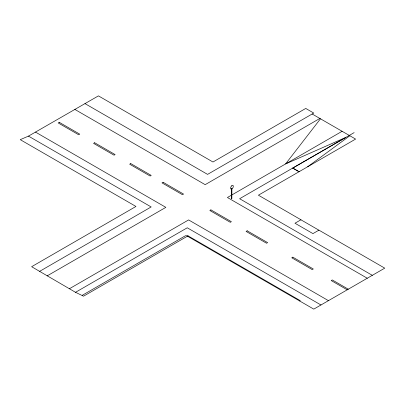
<?xml version="1.0" encoding="UTF-8"?>
<svg xmlns="http://www.w3.org/2000/svg" width="405" height="405" viewBox="0 0 405 405"><rect width="100%" height="100%" fill="white"/><g stroke="black" fill="none" stroke-linecap="round" stroke-linejoin="round"><path stroke-width="0.61" d="M320.476 118.802L285.576 163.934L345.829 137.411L292.764 168.075L299.042 171.71L292.764 168.075M307.648 166.769L349.854 135.761M231.564 188.958L231.457 198.273L231.888 198.202M299.665 300.976L300.247 300.642L188.031 235.857L83.541 296.187L75.522 292.309L31.63 266.703L135.964 206.464L20.25 139.659L28.477 136.12L98.43 95.874L212.969 162.005L305.75 108.439L313.774 113.071L207.573 174.383L85.009 103.624M39.655 271.335L151.166 206.95L28.477 136.12M47.122 275.906L165.853 207.36L35.468 132.081M319.859 118.442L205.173 184.66L74.788 109.38M69.376 288.76L188.603 219.92L328.445 300.657M342.114 131.291L227.428 197.508L367.264 278.24M75.522 292.309L187.267 227.792L320.957 304.98M354.137 132.617L239.633 198.723L372.317 275.329M82.245 295.321L185.47 235.73L188.031 235.857M312.164 114.002L355.605 139.082L258.4 195.2L300.961 219.773L294.972 223.231L312.949 233.609L318.938 230.151L384.75 268.15L313.779 309.126L187.454 236.191M300.915 219.799L318.892 230.177M348.3 289.195L332.287 279.946L331.209 280.569L347.222 289.813M231.888 188.735L231.842 198.232M231.609 188.927L231.609 198.394M231.457 188.806L231.457 198.273M231.422 185.976L230.668 187.459L230.668 188.821L231.422 189.256L232.49 188.522L233.245 187.039L233.245 185.682L232.49 185.242L231.422 185.976M59.272 122.325L58.198 122.948L78.656 134.759L79.734 134.136L59.272 122.325M94.648 142.752L93.575 143.37L114.033 155.186L115.111 154.563L94.648 142.752M130.744 163.59L129.671 164.212L150.128 176.023L151.207 175.405L130.744 163.59M163.094 182.265L162.015 182.888L182.478 194.699L183.556 194.076L163.094 182.265M210.914 209.876L209.841 210.499L230.298 222.31L231.376 221.687L210.914 209.876M247.171 230.809L246.093 231.427L266.556 243.243L267.629 242.62L247.171 230.809M292.84 257.175L291.762 257.793L312.225 269.608L313.298 268.986L292.84 257.175"/></g></svg>
